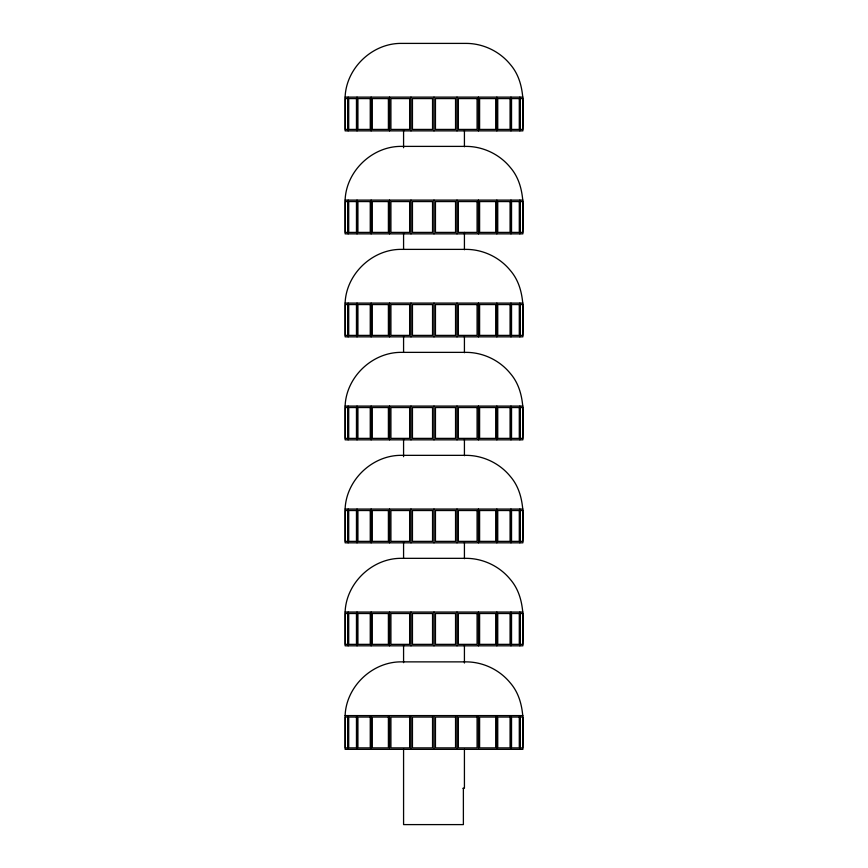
<?xml version="1.0" encoding="UTF-8"?>
<svg xmlns="http://www.w3.org/2000/svg" width="868" height="868" viewBox="0 0 868 868"><rect width="100%" height="100%" fill="white"/><g stroke="black" fill="none" stroke-linecap="round" stroke-linejoin="round"><path stroke-width="1.3" d="M345.117 97.118C346.169 67.888 372.632 42.836 401.873 43.4L466.127 43.4C482.933 43.411 499.425 51.223 510.091 64.21C526.149 82.536 523.241 108.446 522.883 130.873L345.117 130.873L345.117 97.118L522.883 97.118M345.117 200.107C346.169 170.877 372.632 145.824 401.873 146.388L466.127 146.388C482.933 146.399 499.425 154.211 510.091 167.198C526.149 185.524 523.241 211.434 522.883 233.861L345.117 233.861L345.117 200.107L522.883 200.107M345.117 303.095C346.169 273.854 372.632 248.812 401.873 249.376L466.127 249.376C482.933 249.387 499.425 257.199 510.091 270.187C526.149 288.512 523.241 314.422 522.883 336.849L345.117 336.849L345.117 303.095L522.883 303.095M345.117 406.083C346.169 376.842 372.632 351.8 401.873 352.365L466.127 352.365C482.933 352.375 499.425 360.177 510.091 373.175C526.149 391.501 523.241 417.41 522.883 439.837L345.117 439.837L345.117 406.083L522.883 406.083M345.117 509.06C346.169 479.83 372.632 454.789 401.873 455.342L466.127 455.342C482.933 455.364 499.425 463.165 510.091 476.152C526.149 494.478 523.241 520.388 522.883 542.826L345.117 542.826L345.117 509.06L522.883 509.06M345.117 612.048C346.169 582.819 372.632 557.777 401.873 558.33L466.127 558.33C482.933 558.352 499.425 566.153 510.091 579.14C526.149 597.466 523.241 623.376 522.883 645.814L345.117 645.814L345.117 612.048L522.883 612.048M345.117 715.59C346.169 686.36 372.632 661.318 401.873 661.872L466.127 661.872C482.933 661.893 499.425 669.695 510.091 682.682C526.149 701.008 523.241 726.917 522.883 749.355L345.117 749.355L345.117 715.59L522.883 715.59M462.959 788.274L464.423 788.274L464.423 749.236M519.856 97.118L519.856 130.873M519.856 200.107L519.856 233.861M519.856 303.095L519.856 336.849M519.856 406.083L519.856 439.837M519.856 509.06L519.856 542.826M519.856 612.048L519.856 645.814M519.856 715.59L519.856 749.355M510.97 97.118L510.97 130.873M510.97 200.107L510.97 233.861M510.97 303.095L510.97 336.849M510.97 406.083L510.97 439.837M510.97 509.06L510.97 542.826M510.97 612.048L510.97 645.814M510.97 715.59L510.97 749.355M496.854 97.118L496.854 130.873M496.854 200.107L496.854 233.861M496.854 303.095L496.854 336.849M496.854 406.083L496.854 439.837M496.854 509.06L496.854 542.826M496.854 612.048L496.854 645.814M496.854 715.59L496.854 749.355M478.442 97.118L478.442 130.873M478.442 200.107L478.442 233.861M478.442 303.095L478.442 336.849M478.442 406.083L478.442 439.837M478.442 509.06L478.442 542.826M478.442 612.048L478.442 645.814M478.442 715.59L478.442 749.355M464.423 130.743L464.423 146.746M464.423 232.396L464.423 249.734M464.423 336.719L464.423 352.723M464.423 439.707L464.423 455.711M464.423 542.695L464.423 558.699M464.423 645.683L464.423 663.022M463.382 788.274L463.382 824.6L403.577 824.6L403.577 748.943M457.002 97.118L457.002 130.873M457.002 200.107L457.002 233.861M457.002 303.095L457.002 336.849M457.002 406.083L457.002 439.837M457.002 509.06L457.002 542.826M457.002 612.048L457.002 645.814M457.002 715.59L457.002 749.355M434 97.118L434 130.873M434 200.107L434 233.861M434 303.095L434 336.849M434 406.083L434 439.837M434 509.06L434 542.826M434 612.048L434 645.814M434 715.59L434 749.355M410.998 97.118L410.998 130.873M410.998 200.107L410.998 233.861M410.998 303.095L410.998 336.849M410.998 406.083L410.998 439.837M410.998 509.06L410.998 542.826M410.998 612.048L410.998 645.814M410.998 715.59L410.998 749.355M403.577 130.254L403.577 147.744M403.577 233.242L403.577 249.376M403.577 336.231L403.577 352.365M403.577 439.219L403.577 456.698M403.577 542.207L403.577 558.341M403.577 645.195L403.577 662.675M389.558 97.118L389.558 130.873M389.558 200.107L389.558 233.861M389.558 303.095L389.558 336.849M389.558 406.083L389.558 439.837M389.558 509.06L389.558 542.826M389.558 612.048L389.558 645.814M389.558 715.59L389.558 749.355M371.146 97.118L371.146 130.873M371.146 200.107L371.146 233.861M371.146 303.095L371.146 336.849M371.146 406.083L371.146 439.837M371.146 509.06L371.146 542.826M371.146 612.048L371.146 645.814M371.146 715.59L371.146 749.355M357.03 97.118L357.03 130.873M357.03 200.107L357.03 233.861M357.03 303.095L357.03 336.849M357.03 406.083L357.03 439.837M357.03 509.06L357.03 542.826M357.03 612.048L357.03 645.814M357.03 715.59L357.03 749.355M348.144 97.118L348.144 130.873M348.144 200.107L348.144 233.861M348.144 303.095L348.144 336.849M348.144 406.083L348.144 439.837M348.144 509.06L348.144 542.826M348.144 612.048L348.144 645.814M348.144 715.59L348.144 749.355M347.959 98.583L345.312 98.583L345.312 129.419L347.959 129.419L347.959 98.583M356.466 98.583L348.708 98.583L348.708 129.419L356.466 129.419L356.466 98.583M370.256 98.583L357.92 98.583L357.92 129.419L370.256 129.419L370.256 98.583M388.397 98.583L372.307 98.583L372.307 129.419L388.397 129.419L388.397 98.583M409.642 98.583L390.915 98.583L390.915 129.419L409.642 129.419L409.642 98.583M432.546 98.583L412.452 98.583L412.452 129.419L432.546 129.419L432.546 98.583M455.548 98.583L435.454 98.583L435.454 129.419L455.548 129.419L455.548 98.583M477.085 98.583L458.358 98.583L458.358 129.419L477.085 129.419L477.085 98.583M495.693 98.583L479.603 98.583L479.603 129.419L495.693 129.419L495.693 98.583M510.08 98.583L497.744 98.583L497.744 129.419L510.08 129.419L510.08 98.583M519.292 98.583L511.534 98.583L511.534 129.419L519.292 129.419L519.292 98.583M522.688 98.583L520.04 98.583L520.04 129.419L522.688 129.419L522.688 98.583M347.959 201.571L345.312 201.571L345.312 232.396L347.959 232.396L347.959 201.571M356.466 201.571L348.708 201.571L348.708 232.396L356.466 232.396L356.466 201.571M370.256 201.571L357.92 201.571L357.92 232.396L370.256 232.396L370.256 201.571M388.397 201.571L372.307 201.571L372.307 232.396L388.397 232.396L388.397 201.571M409.642 201.571L390.915 201.571L390.915 232.396L409.642 232.396L409.642 201.571M432.546 201.571L412.452 201.571L412.452 232.396L432.546 232.396L432.546 201.571M455.548 201.571L435.454 201.571L435.454 232.396L455.548 232.396L455.548 201.571M477.085 201.571L458.358 201.571L458.358 232.396L477.085 232.396L477.085 201.571M495.693 201.571L479.603 201.571L479.603 232.396L495.693 232.396L495.693 201.571M510.08 201.571L497.744 201.571L497.744 232.396L510.08 232.396L510.08 201.571M519.292 201.571L511.534 201.571L511.534 232.396L519.292 232.396L519.292 201.571M522.688 201.571L520.04 201.571L520.04 232.396L522.688 232.396L522.688 201.571M347.959 304.559L345.312 304.559L345.312 335.384L347.959 335.384L347.959 304.559M356.466 304.559L348.708 304.559L348.708 335.384L356.466 335.384L356.466 304.559M370.256 304.559L357.92 304.559L357.92 335.384L370.256 335.384L370.256 304.559M388.397 304.559L372.307 304.559L372.307 335.384L388.397 335.384L388.397 304.559M409.642 304.559L390.915 304.559L390.915 335.384L409.642 335.384L409.642 304.559M432.546 304.559L412.452 304.559L412.452 335.384L432.546 335.384L432.546 304.559M455.548 304.559L435.454 304.559L435.454 335.384L455.548 335.384L455.548 304.559M477.085 304.559L458.358 304.559L458.358 335.384L477.085 335.384L477.085 304.559M495.693 304.559L479.603 304.559L479.603 335.384L495.693 335.384L495.693 304.559M510.08 304.559L497.744 304.559L497.744 335.384L510.08 335.384L510.08 304.559M519.292 304.559L511.534 304.559L511.534 335.384L519.292 335.384L519.292 304.559M522.688 304.559L520.04 304.559L520.04 335.384L522.688 335.384L522.688 304.559M347.959 407.537L345.312 407.537L345.312 438.373L347.959 438.373L347.959 407.537M356.466 407.537L348.708 407.537L348.708 438.373L356.466 438.373L356.466 407.537M370.256 407.537L357.92 407.537L357.92 438.373L370.256 438.373L370.256 407.537M388.397 407.537L372.307 407.537L372.307 438.373L388.397 438.373L388.397 407.537M409.642 407.537L390.915 407.537L390.915 438.373L409.642 438.373L409.642 407.537M432.546 407.537L412.452 407.537L412.452 438.373L432.546 438.373L432.546 407.537M455.548 407.537L435.454 407.537L435.454 438.373L455.548 438.373L455.548 407.537M477.085 407.537L458.358 407.537L458.358 438.373L477.085 438.373L477.085 407.537M495.693 407.537L479.603 407.537L479.603 438.373L495.693 438.373L495.693 407.537M510.08 407.537L497.744 407.537L497.744 438.373L510.08 438.373L510.08 407.537M519.292 407.537L511.534 407.537L511.534 438.373L519.292 438.373L519.292 407.537M522.688 407.537L520.04 407.537L520.04 438.373L522.688 438.373L522.688 407.537M347.959 510.525L345.312 510.525L345.312 541.361L347.959 541.361L347.959 510.525M356.466 510.525L348.708 510.525L348.708 541.361L356.466 541.361L356.466 510.525M370.256 510.525L357.92 510.525L357.92 541.361L370.256 541.361L370.256 510.525M388.397 510.525L372.307 510.525L372.307 541.361L388.397 541.361L388.397 510.525M409.642 510.525L390.915 510.525L390.915 541.361L409.642 541.361L409.642 510.525M432.546 510.525L412.452 510.525L412.452 541.361L432.546 541.361L432.546 510.525M455.548 510.525L435.454 510.525L435.454 541.361L455.548 541.361L455.548 510.525M477.085 510.525L458.358 510.525L458.358 541.361L477.085 541.361L477.085 510.525M495.693 510.525L479.603 510.525L479.603 541.361L495.693 541.361L495.693 510.525M510.08 510.525L497.744 510.525L497.744 541.361L510.08 541.361L510.08 510.525M519.292 510.525L511.534 510.525L511.534 541.361L519.292 541.361L519.292 510.525M522.688 510.525L520.04 510.525L520.04 541.361L522.688 541.361L522.688 510.525M347.959 613.513L345.312 613.513L345.312 644.349L347.959 644.349L347.959 613.513M356.466 613.513L348.708 613.513L348.708 644.349L356.466 644.349L356.466 613.513M370.256 613.513L357.92 613.513L357.92 644.349L370.256 644.349L370.256 613.513M388.397 613.513L372.307 613.513L372.307 644.349L388.397 644.349L388.397 613.513M409.642 613.513L390.915 613.513L390.915 644.349L409.642 644.349L409.642 613.513M432.546 613.513L412.452 613.513L412.452 644.349L432.546 644.349L432.546 613.513M455.548 613.513L435.454 613.513L435.454 644.349L455.548 644.349L455.548 613.513M477.085 613.513L458.358 613.513L458.358 644.349L477.085 644.349L477.085 613.513M495.693 613.513L479.603 613.513L479.603 644.349L495.693 644.349L495.693 613.513M510.08 613.513L497.744 613.513L497.744 644.349L510.08 644.349L510.08 613.513M519.292 613.513L511.534 613.513L511.534 644.349L519.292 644.349L519.292 613.513M522.688 613.513L520.04 613.513L520.04 644.349L522.688 644.349L522.688 613.513M347.959 717.055L345.312 717.055L345.312 747.89L347.959 747.89L347.959 717.055M356.466 717.055L348.708 717.055L348.708 747.89L356.466 747.89L356.466 717.055M370.256 717.055L357.92 717.055L357.92 747.89L370.256 747.89L370.256 717.055M388.397 717.055L372.307 717.055L372.307 747.89L388.397 747.89L388.397 717.055M409.642 717.055L390.915 717.055L390.915 747.89L409.642 747.89L409.642 717.055M432.546 717.055L412.452 717.055L412.452 747.89L432.546 747.89L432.546 717.055M455.548 717.055L435.454 717.055L435.454 747.89L455.548 747.89L455.548 717.055M477.085 717.055L458.358 717.055L458.358 747.89L477.085 747.89L477.085 717.055M495.693 717.055L479.603 717.055L479.603 747.89L495.693 747.89L495.693 717.055M510.08 717.055L497.744 717.055L497.744 747.89L510.08 747.89L510.08 717.055M519.292 717.055L511.534 717.055L511.534 747.89L519.292 747.89L519.292 717.055M522.688 717.055L520.04 717.055L520.04 747.89L522.688 747.89L522.688 717.055"/></g></svg>
